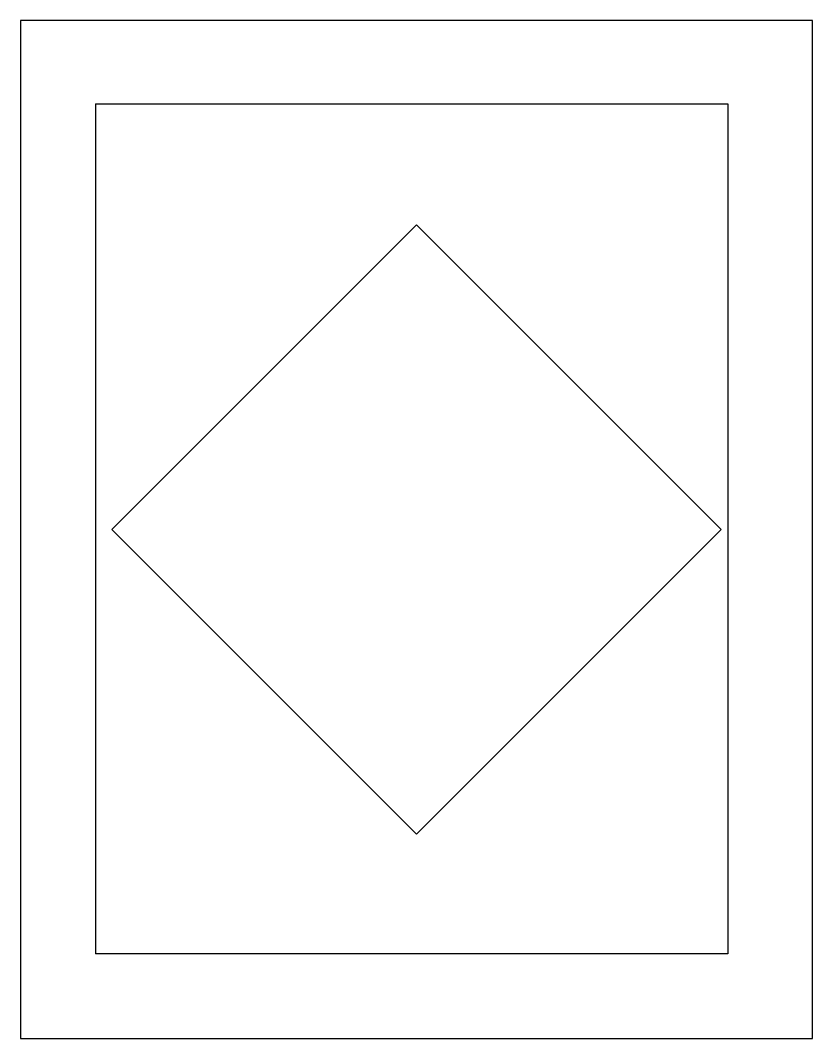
# Model space of a CAD drawing. Header units: centimetres. Extents: x 0 to 140, y 0 to 180.
import ezdxf

# ---------------------------------------------------------------- set-up
doc = ezdxf.new("R2010")
doc.units = ezdxf.units.CM
doc.header["$MEASUREMENT"] = 0

msp = doc.modelspace()

# ---------------------------------------------------------------- linework, layer by layer
for p, q in [((140, 180), (0, 180)), ((0, 180), (0, 0)), ((140, 0), (140, 180)), ((13.27, 165.26), (125, 165.26)), ((13.27, 165.26), (13.27, 15)), ((125, 165.26), (125, 15)), ((125, 15), (13.27, 15)), ((0, 0), (140, 0))]:
    msp.add_line(p, q)
msp.add_lwpolyline([(70, 36.16), (123.84, 90), (70, 143.84), (16.16, 90)], close=True)

doc.saveas('drawing.dxf')
